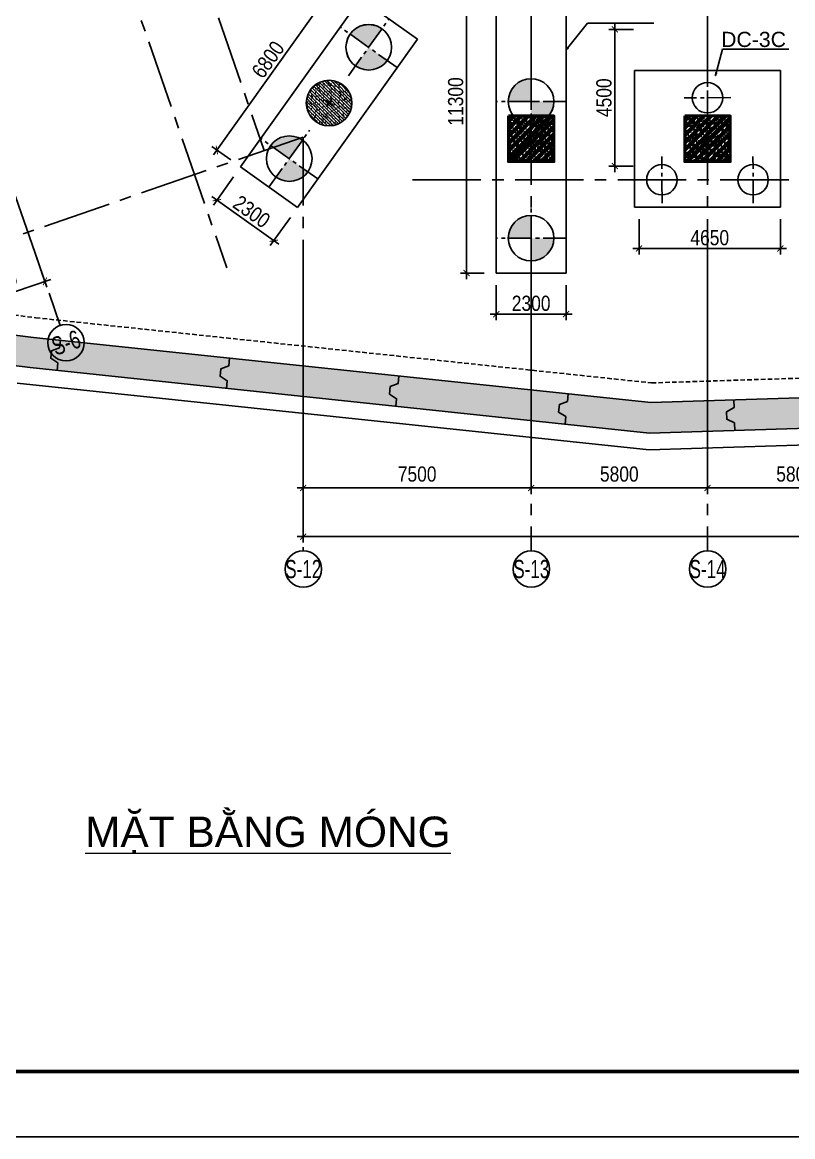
# Model space of a CAD drawing. Header units: millimetres. Extents: x -1534340 to 1713810, y -1348191 to 1114081.
# Drawn here: x 717442 to 742785, y -366824 to -330143 of the extents above; entities that cross this region are included whole.
import ezdxf
from ezdxf.enums import TextEntityAlignment as Align
from ezdxf.xclip import XClip

# ---------------------------------------------------------------- set-up
doc = ezdxf.new("R2010")
doc.units = ezdxf.units.MM
doc.header["$LTSCALE"] = 100
doc.header["$XCLIPFRAME"] = 0
doc.header["$PDMODE"] = 32
doc.header["$PDSIZE"] = 2.5
for name, pattern in [('CENTER2', [1.125, 0.75, -0.125, 0.125, -0.125]), ('DASHED', [4.5, 3, -1.5]), ('HIDDEN', [0.375, 0.25, -0.125]), ('Xref_ST_MBDV Cot vach 30.7.2022$0$DASHDOT', [1, 0.5, -0.25, 0, -0.25])]:
    doc.linetypes.add(name, pattern=pattern)
for name, color, linetype in [('ccu11-Dim', 8, 'Continuous'), ('ccu11-Khuat', 9, 'DASHED'), ('ccu11-Manh', 8, 'Continuous'), ('ccu12-Hatch', 250, 'Continuous'), ('ccu12-Pile', 4, 'Continuous'), ('ccu12-Truc', 13, 'CENTER2'), ('KC-Betong', 6, 'Continuous'), ('KC2-CONCRETE', 7, 'Continuous'), ('KC2-DIM', 251, 'Continuous'), ('KCS_BORDER', 255, 'Continuous'), ('KCS_CENTER_POINT', 7, 'Continuous'), ('KCS_PILE', 8, 'HIDDEN'), ('KT-Dim', 8, 'Continuous'), ('Xref_ST_MBDV Cot vach 30.7.2022$0$Xref_ST_MBDV Cot vach 30.7.2022|Xref_ST_MBDV Cot vach 30.7.2022|Xref_ST_MBDV Cot vach 30.7.2022|Xref_ST_MBDV Cot vach 30.7.2022|A-CORE-OTLN', 2, 'Continuous'), ('Xref_ST_MBDV Cot vach 30.7.2022$0$Xref_ST_MBDV Cot vach 30.7.2022|Xref_ST_MBDV Cot vach 30.7.2022|Xref_ST_MBDV Cot vach 30.7.2022|Xref_ST_MBDV Cot vach 30.7.2022|A-WALL-PATT', 251, 'Continuous'), ('Xref_ST_MBDV Cot vach 30.7.2022$0$Xref_ST_MBDV Cot vach 30.7.2022|Xref_ST_MBDV Cot vach 30.7.2022|Xref_ST_MBDV Cot vach 30.7.2022|Xref_ST_MBDV Cot vach 30.7.2022|ccu12-Thay', 7, 'Continuous'), ('Xref_ST_MBDV Cot vach 30.7.2022$0$Xref_ST_MBDV Cot vach 30.7.2022|Xref_ST_MBDV Cot vach 30.7.2022|Xref_ST_MBDV Cot vach 30.7.2022|Xref_ST_MBDV Cot vach 30.7.2022|Site_plot line', 1, 'Xref_ST_MBDV Cot vach 30.7.2022$0$DASHDOT'), ('Xref_ST_MBDV Cot vach 30.7.2022|Xref_ST_MBDV Cot vach 30.7.2022|Xref_ST_MBDV Cot vach 30.7.2022|Xref_ST_MBDV Cot vach 30.7.2022|A-GRID-SYM', 50, 'Continuous')]:
    doc.layers.add(name, color=color, linetype=linetype)
for name, color, linetype, lineweight in [('ccu12-Tencaukien', 9, 'Continuous', 15), ('KT-Net cot vach', 6, 'Continuous', 50), ('KT-Net thay', 7, 'Continuous', 15), ('Xref_ST_MBDV Cot vach 30.7.2022|Xref_ST_MBDV Cot vach 30.7.2022|Xref_ST_MBDV Cot vach 30.7.2022|Xref_ST_MBDV Cot vach 30.7.2022|ccu12-Tencaukien', 9, 'Continuous', 15)]:
    doc.layers.add(name, color=color, linetype=linetype, lineweight=lineweight)
doc.styles.add('Arial', font='arial.ttf', dxfattribs={"width": 0.7})
doc.styles.add('Arial Narrow', font='ARIALN.TTF')
doc.styles.add('HBA-Text', font='GOTHIC.TTF')
doc.dimstyles.new('ccu11-100x2', dxfattribs={"dimscale": 100, "dimtxt": 2.5, "dimasz": 1, "dimexe": 1, "dimexo": 2, "dimgap": 1, "dimtad": 1, "dimdec": 0, "dimlfac": 0.5, "dimrnd": 5, "dimdsep": 46, "dimtxsty": 'Arial', "dimblk": 'ARCHTICK', "dimcen": -1, "dimdle": 1, "dimclrd": 256, "dimclre": 256, "dimclrt": 31, "dimadec": 0, "dimazin": 2, "dimtfac": 0.1, "dimtdec": 0, "dimtmove": 0, "dimatfit": 1, "dimldrblk": 'ARCHTICK', "dimfxl": 1, "dimtvp": 0.833333, "dimtolj": 1, "dimtzin": 12, "dimarcsym": 0})
doc.dimstyles.new('ccu12-200', dxfattribs={"dimscale": 200, "dimtxt": 2.5, "dimasz": 1, "dimexe": 1, "dimexo": 2, "dimgap": 1, "dimtad": 1, "dimdec": 0, "dimrnd": 5, "dimdsep": 46, "dimtxsty": 'Arial Narrow', "dimblk": 'ARCHTICK', "dimcen": -1, "dimdle": 1, "dimclrd": 256, "dimclre": 256, "dimclrt": 3, "dimadec": 0, "dimazin": 2, "dimtfac": 0.1, "dimtdec": 0, "dimtmove": 0, "dimatfit": 1, "dimldrblk": 'ARCHTICK', "dimfxl": 1, "dimtvp": 0.833333, "dimtolj": 1, "dimtzin": 12, "dimarcsym": 0})
doc.dimstyles.new('CCU_1-300', dxfattribs={"dimscale": 200, "dimtxt": 2.5, "dimasz": 1, "dimexe": 1, "dimexo": 2, "dimgap": 0.5, "dimtad": 1, "dimdec": 0, "dimrnd": 5, "dimdsep": 46, "dimtxsty": 'Arial Narrow', "dimblk": 'ARCHTICK', "dimcen": -1, "dimdle": 1, "dimclrd": 256, "dimclre": 256, "dimclrt": 3, "dimadec": 0, "dimazin": 2, "dimtfac": 0.1, "dimtdec": 0, "dimtix": 1, "dimtmove": 2, "dimatfit": 1, "dimfxl": 1, "dimtvp": 0.833333, "dimtolj": 1, "dimtzin": 12, "dimarcsym": 0})

# ---------------------------------------------------------------- blocks, each defined once
blk = doc.blocks.new('Khung ten_A1', base_point=(-3406704, 253379))
at = {"layer": 'Defpoints', "color": 1}
blk.add_lwpolyline([(84100, 0), (84100, 59471), (0, 59471), (0, 0)], close=True, dxfattribs=at)
at = {"layer": 'KT-Net thay', "const_width": 60}
blk.add_lwpolyline([(2700, 1071), (83100, 1071), (83100, 58471), (2700, 58471)], close=True, dxfattribs=at)
blk = doc.blocks.new('Xref_ST_MBDV Cot vach 30.7.2022$0$Tuong Vay01-flat-1')
at = {"layer": 'Xref_ST_MBDV Cot vach 30.7.2022$0$Xref_ST_MBDV Cot vach 30.7.2022|Xref_ST_MBDV Cot vach 30.7.2022|Xref_ST_MBDV Cot vach 30.7.2022|Xref_ST_MBDV Cot vach 30.7.2022|A-WALL-PATT'}
h = blk.add_hatch(dxfattribs=at)
h.set_pattern_fill('ACET-2D-VATLIEU04', color=256, scale=50, pattern_type=2)
h.set_pattern_definition([(50, (-11139561.84, -1407213.45), (-225.902474, 189.5546825), [37.5, -412.5]), (355, (-11139561.84, -1407213.45), (32.127212, 367.215716), [30, -330]), (100.4514, (-11139531.95, -1407216.06), (-341.231527, -62.944187), [31.870095, -350.571056]), (46.1842, (-11139561.84, -1407113.45), (-319.180497, 306.252097), [56.25, -618.75]), (96.6356, (-11139517.37, -1407120.34), (-516.995922, -60.144022), [47.805144, -525.8565]), (351.1842, (-11139561.84, -1407113.45), (84.740774, 546.39543), [45, -495]), (21, (-11139511.84, -1407138.45), (-105.680822, 275.3079534), [37.5, -412.5]), (326, (-11139511.84, -1407138.45), (206.128805, 305.59852), [30, -330]), (71.4514, (-11139486.97, -1407155.22), (-328.963765, 110.380101), [31.870095, -350.571056]), (37.5, (-11139561.84, -1407213.45), (-78.1345294, 101.8269012), [0, -326, 0, -335, 0, -331.25]), (7.5, (-11139561.84, -1407213.45), (-23.2793464, 176.824191), [0, -191, 0, -318.5, 0, -126.25]), (327.5, (-11139673.34, -1407213.45), (71.9444175, 112.9301145), [0, -125, 0, -390, 0, -517.5000003]), (317.5, (-11139723.34, -1407213.45), (158.0205496, 172.449169), [0, -162.5, 0, -259, 0, -367.5]), (45, (-11139561.84, -1407213.45), (-150.260191, 150.260191), []), (45, (-11139561.84, -1407152.2), (-150.260191, 150.260191), [])])
h.paths.add_polyline_path([(-82665, -118500), (-81837, -121132), (-80903, -123728), (-79863, -126284), (-78720, -128795), (-77475, -131258), (-76131, -133667), (-74689, -136020), (-73153, -138312), (-71525, -140539), (-69807, -142699), (-68002, -144786), (-66114, -146798), (-64145, -148731), (-62100, -150582), (-59980, -152349), (-57790, -154027), (-55533, -155614), (-53213, -157109), (-50835, -158507), (-48401, -159807), (-45916, -161007), (-43385, -162104), (-40811, -163097), (-38198, -163985), (-35551, -164765), (-32875, -165436), (-30174, -165998), (-27451, -166448), (-24702, -166789), (-4397, -168938), (36420, -167648), (41836, -160719), (12445, -24368), (8473, -9249), (-4719, -5521), (-10557, -9947), (-34021, -27848), (-39777, -32009), (-41249, -35294), (-45787, -38574), (-49368, -38942), (-57644, -44924), (-59845, -46601), (-61969, -48362), (-64020, -50208), (-65993, -52137), (-67887, -54144), (-69696, -56226), (-71420, -58381), (-73054, -60604), (-74596, -62892), (-76043, -65242), (-77394, -67648), (-78645, -70107), (-79794, -72615), (-80841, -75168), (-81782, -77762), (-82617, -80392), (-83343, -83054), (-83961, -85743), (-84468, -88455), (-84865, -91186), (-85149, -93930), (-85321, -96684), (-85381, -99530), (-85329, -102201), (-85163, -104955), (-84886, -107701), (-84496, -110432), (-83996, -113146), (-83385, -115836)], flags=16)
h.paths.add_polyline_path([(-83625, -118781), (-82785, -121452), (-81837, -124086), (-80781, -126680), (-79621, -129228), (-78358, -131727), (-76994, -134172), (-75531, -136560), (-73973, -138886), (-72320, -141146), (-70577, -143337), (-68746, -145455), (-66829, -147497), (-64832, -149459), (-62755, -151337), (-60604, -153130), (-58382, -154833), (-56092, -156444), (-53738, -157960), (-51324, -159379), (-48854, -160699), (-46333, -161916), (-43764, -163030), (-41151, -164038), (-38500, -164938), (-35814, -165730), (-33098, -166411), (-30357, -166981), (-27595, -167438), (-24816, -167783), (-4434, -169940), (36920, -168633), (42913, -160966), (13418, -24135), (9295, -8442), (-4926, -4424), (-11163, -9151), (-34617, -27045), (-40580, -31355), (-42052, -34640), (-46156, -37607), (-49737, -37975), (-58240, -44121), (-60467, -45819), (-62623, -47605), (-64704, -49479), (-66707, -51435), (-68628, -53472), (-70465, -55586), (-72214, -57772), (-73872, -60029), (-75437, -62350), (-76905, -64734), (-78276, -67176), (-79545, -69672), (-80712, -72217), (-81774, -74808), (-82729, -77440), (-83576, -80109), (-84314, -82810), (-84940, -85539), (-85455, -88291), (-85857, -91062), (-86146, -93847), (-86321, -96642), (-86382, -99529), (-86328, -102241), (-86160, -105036), (-85879, -107821), (-85484, -110593), (-84976, -113347), (-84356, -116078)])
at = {"layer": 'Xref_ST_MBDV Cot vach 30.7.2022$0$Xref_ST_MBDV Cot vach 30.7.2022|Xref_ST_MBDV Cot vach 30.7.2022|Xref_ST_MBDV Cot vach 30.7.2022|Xref_ST_MBDV Cot vach 30.7.2022|A-CORE-OTLN', "color": 6}
for points in [[(-27595, -167438), (-24816, -167783), (-4434, -169940), (36920, -168633), (42913, -160966), (13418, -24135)], [(-27451, -166448), (-24702, -166789), (-4397, -168938), (36420, -167648), (41836, -160719), (12445, -24368)]]:
    blk.add_lwpolyline(points, dxfattribs=at)
at = {"layer": 'Xref_ST_MBDV Cot vach 30.7.2022$0$Xref_ST_MBDV Cot vach 30.7.2022|Xref_ST_MBDV Cot vach 30.7.2022|Xref_ST_MBDV Cot vach 30.7.2022|Xref_ST_MBDV Cot vach 30.7.2022|ccu12-Thay', "ltscale": 10}
for points in [[(-23925, -167877), (-23899, -167629), (-24134, -167478), (-24108, -167229), (-23846, -167131), (-23820, -166883)], [(-18356, -168467), (-18330, -168218), (-18565, -168067), (-18539, -167819), (-18277, -167721), (-18251, -167472)], [(-12787, -169056), (-12761, -168807), (-12996, -168657), (-12970, -168408), (-12708, -168310), (-12682, -168061)], [(-7218, -169645), (-7192, -169397), (-7428, -169246), (-7401, -168997), (-7139, -168899), (-7113, -168651)], [(-1635, -169851), (-1643, -169602), (-1897, -169485), (-1905, -169235), (-1659, -169102), (-1667, -168852)]]:
    blk.add_lwpolyline(points, dxfattribs=at)
at = {"layer": 'Xref_ST_MBDV Cot vach 30.7.2022$0$Xref_ST_MBDV Cot vach 30.7.2022|Xref_ST_MBDV Cot vach 30.7.2022|Xref_ST_MBDV Cot vach 30.7.2022|Xref_ST_MBDV Cot vach 30.7.2022|Site_plot line', "ltscale": 5000}
for p, q in [((-25243, -168291), (-4454, -170491)), ((-4454, -170491), (37194, -169175))]:
    blk.add_line(p, q, dxfattribs=at)
blk = doc.blocks.new('GRID-SYM-flat-73')
at = {"layer": 'Xref_ST_MBDV Cot vach 30.7.2022|Xref_ST_MBDV Cot vach 30.7.2022|Xref_ST_MBDV Cot vach 30.7.2022|Xref_ST_MBDV Cot vach 30.7.2022|A-GRID-SYM'}
blk.add_circle((0, 0, 0), 900, dxfattribs=at)
at = {"layer": 'Xref_ST_MBDV Cot vach 30.7.2022|Xref_ST_MBDV Cot vach 30.7.2022|Xref_ST_MBDV Cot vach 30.7.2022|Xref_ST_MBDV Cot vach 30.7.2022|A-GRID-SYM', "style": 'HBA-Text'}
blk.add_attdef('GRID', text='', height=900, rotation=359.6303, dxfattribs=at).set_placement((0, 0, 0), align=Align.MIDDLE_CENTER)
blk = doc.blocks.new('_ARCHTICK')
at = {"color": 0, "linetype": 'ByBlock', "const_width": 0.15}
blk.add_lwpolyline([(-0.5, -0.5), (0.5, 0.5)], dxfattribs=at)
blk = doc.blocks.new('*D1144')
at = {"layer": 'Defpoints', "color": 0, "transparency": 16777216}
for p in [(362499, -94047), (369999, -94047, 0), (369999, -102341)]:
    blk.add_point(p, dxfattribs=at)
at = {"layer": 'KT-Dim', "lineweight": -2, "transparency": 16777216}
for p, q in [((362499, -94447), (362499, -102541)), ((369999, -94447), (369999, -102541)), ((362299, -102341), (370199, -102341))]:
    blk.add_line(p, q, dxfattribs=at)
at = {"layer": 'KT-Dim', "lineweight": -2, "transparency": 16777216, "xscale": 200, "yscale": 200, "zscale": 200, "rotation": 180}
blk.add_blockref('_ARCHTICK', (362499, -102341), dxfattribs=at)
at = {"layer": 'KT-Dim', "lineweight": -2, "transparency": 16777216, "xscale": 200, "yscale": 200, "zscale": 200}
blk.add_blockref('_ARCHTICK', (369999, -102341), dxfattribs=at)
at = {"layer": 'KT-Dim', "color": 3, "transparency": 16777216, "insert": (366249, -101885), "char_height": 500, "attachment_point": 5, "style": 'Arial Narrow'}
blk.add_mtext('\\A1;7500', dxfattribs=at)
blk = doc.blocks.new('*D1147')
at = {"layer": 'Defpoints', "color": 0, "transparency": 16777216}
for p in [(362499, -94047), (409199, -94047), (409199, -103941)]:
    blk.add_point(p, dxfattribs=at)
at = {"layer": 'KT-Dim', "lineweight": -2, "transparency": 16777216}
for p, q in [((362499, -94447), (362499, -104141)), ((409199, -94447), (409199, -104141)), ((362299, -103941), (409399, -103941))]:
    blk.add_line(p, q, dxfattribs=at)
at = {"layer": 'KT-Dim', "lineweight": -2, "transparency": 16777216, "xscale": 200, "yscale": 200, "zscale": 200, "rotation": 180}
blk.add_blockref('_ARCHTICK', (362499, -103941), dxfattribs=at)
at = {"layer": 'KT-Dim', "lineweight": -2, "transparency": 16777216, "xscale": 200, "yscale": 200, "zscale": 200}
blk.add_blockref('_ARCHTICK', (409199, -103941), dxfattribs=at)
at = {"layer": 'KT-Dim', "color": 3, "transparency": 16777216, "insert": (385849, -103485), "char_height": 500, "attachment_point": 5, "style": 'Arial Narrow'}
blk.add_mtext('\\A1;46700', dxfattribs=at)
blk = doc.blocks.new('*D1131')
at = {"layer": 'Defpoints', "color": 0, "transparency": 16777216}
for p in [(369999, -94047, 0), (375799, -94047), (375799, -102341)]:
    blk.add_point(p, dxfattribs=at)
at = {"layer": 'KT-Dim', "lineweight": -2, "transparency": 16777216}
for p, q in [((369999, -94447), (369999, -102541)), ((375799, -94447), (375799, -102541)), ((369799, -102341), (375999, -102341))]:
    blk.add_line(p, q, dxfattribs=at)
at = {"layer": 'KT-Dim', "lineweight": -2, "transparency": 16777216, "xscale": 200, "yscale": 200, "zscale": 200, "rotation": 180}
blk.add_blockref('_ARCHTICK', (369999, -102341), dxfattribs=at)
at = {"layer": 'KT-Dim', "lineweight": -2, "transparency": 16777216, "xscale": 200, "yscale": 200, "zscale": 200}
blk.add_blockref('_ARCHTICK', (375799, -102341), dxfattribs=at)
at = {"layer": 'KT-Dim', "color": 3, "transparency": 16777216, "insert": (372899, -101885), "char_height": 500, "attachment_point": 5, "style": 'Arial Narrow'}
blk.add_mtext('\\A1;5800', dxfattribs=at)
blk = doc.blocks.new('*D1132')
at = {"layer": 'Defpoints', "color": 0, "transparency": 16777216}
for p in [(375799, -94047), (381599, -94047), (381599, -102341)]:
    blk.add_point(p, dxfattribs=at)
at = {"layer": 'KT-Dim', "lineweight": -2, "transparency": 16777216}
for p, q in [((375799, -94447), (375799, -102541)), ((381599, -94447), (381599, -102541)), ((375599, -102341), (381799, -102341))]:
    blk.add_line(p, q, dxfattribs=at)
at = {"layer": 'KT-Dim', "lineweight": -2, "transparency": 16777216, "xscale": 200, "yscale": 200, "zscale": 200, "rotation": 180}
blk.add_blockref('_ARCHTICK', (375799, -102341), dxfattribs=at)
at = {"layer": 'KT-Dim', "lineweight": -2, "transparency": 16777216, "xscale": 200, "yscale": 200, "zscale": 200}
blk.add_blockref('_ARCHTICK', (381599, -102341), dxfattribs=at)
at = {"layer": 'KT-Dim', "color": 3, "transparency": 16777216, "insert": (378699, -101885), "char_height": 500, "attachment_point": 5, "style": 'Arial Narrow'}
blk.add_mtext('\\A1;5800', dxfattribs=at)
blk = doc.blocks.new('GRID-SYM-flat-103')
at = {"layer": 'Xref_ST_MBDV Cot vach 30.7.2022|Xref_ST_MBDV Cot vach 30.7.2022|Xref_ST_MBDV Cot vach 30.7.2022|Xref_ST_MBDV Cot vach 30.7.2022|A-GRID-SYM'}
blk.add_circle((0, 0, 0), 900, dxfattribs=at)
at = {"layer": 'Xref_ST_MBDV Cot vach 30.7.2022|Xref_ST_MBDV Cot vach 30.7.2022|Xref_ST_MBDV Cot vach 30.7.2022|Xref_ST_MBDV Cot vach 30.7.2022|A-GRID-SYM', "style": 'HBA-Text'}
blk.add_attdef('GRID', text='', height=900, rotation=19.0471, dxfattribs=at).set_placement((0, 0, 0), align=Align.MIDDLE_CENTER)
blk = doc.blocks.new('*D1152')
at = {"layer": 'Defpoints', "color": 0, "transparency": 16777216}
for p in [(353445, -93921), (350656, -94883), (354004, -95539)]:
    blk.add_point(p, dxfattribs=at)
at = {"layer": 'KT-Dim', "lineweight": -2, "transparency": 16777216}
for p, q in [((353575, -94299), (354069, -95729)), ((350787, -95261), (351280, -96691)), ((351026, -96567), (354193, -95474))]:
    blk.add_line(p, q, dxfattribs=at)
at = {"layer": 'KT-Dim', "lineweight": -2, "transparency": 16777216, "xscale": 200, "yscale": 200, "zscale": 200}
for p, rotation in [((354004, -95539), 19.04713796363416), ((351215, -96502), 199.0471379636342)]:
    blk.add_blockref('_ARCHTICK', p, dxfattribs=dict(at, rotation=rotation))
at = {"layer": 'KT-Dim', "color": 3, "transparency": 16777216, "insert": (352461, -95590), "char_height": 500, "attachment_point": 5, "rotation": 19.0471, "style": 'Arial Narrow'}
blk.add_mtext('\\A1;2950', dxfattribs=at)
blk = doc.blocks.new('D1500.')
at = {"layer": 'ccu12-Hatch', "ltscale": 0.5}
h = blk.add_hatch(color=256, dxfattribs=at)
h.dxf.hatch_style = 1
h.paths.add_polyline_path([(750, 0, 0.414214), (0, 750), (0, 0)])
h.paths.add_polyline_path([(0, 0), (-750, 0, 0.414214), (0, -750)])
at = {"layer": 'ccu12-Pile', "color": 13, "linetype": 'CENTER2', "ltscale": 10}
for p, q in [((0, 1150), (0, -1150)), ((1150, 0), (-1150, 0))]:
    blk.add_line(p, q, dxfattribs=at)
at = {"layer": 'ccu12-Pile', "ltscale": 0.5}
blk.add_circle((0, 0), 750, dxfattribs=at)
blk = doc.blocks.new('D1500')
at = {"layer": 'ccu12-Pile', "rotation": 270}
blk.add_blockref('D1500.', (-4, 0), dxfattribs=at)
blk = doc.blocks.new('DC-3-2-1500')
at = {"elevation": 0}
blk.add_lwpolyline([(-1150, 5650), (1150, 5650), (1150, -5650), (-1150, -5650)], close=True, dxfattribs=at)
at = {"layer": 'KCS_CENTER_POINT'}
for p, q in [((0, -150, 0), (0, 150, 0)), ((-150, 0, 0), (150, 0, 0))]:
    blk.add_line(p, q, dxfattribs=at)
at = {"layer": 'KCS_PILE'}
for p in [(0, 4500, 0), (0, 0, 0), (0, -4500, 0)]:
    blk.add_blockref('D1500', p, dxfattribs=at)
blk = doc.blocks.new('DC-2-1500')
at = {"layer": 'KC2-CONCRETE'}
for p, q in [((-1150, 3400), (1150, 3400)), ((-1150, -3400), (-1150, 3400)), ((1150, 3400), (1150, -3400)), ((1150, -3400), (-1150, -3400))]:
    blk.add_line(p, q, dxfattribs=at)
at = {"layer": 'KCS_CENTER_POINT'}
for p, q in [((-150, 0), (150, 0)), ((0, 150), (0, -150))]:
    blk.add_line(p, q, dxfattribs=at)
at = {"layer": 'KCS_PILE'}
for p in [(0, 2250), (0, -2250)]:
    blk.add_blockref('D1500', p, dxfattribs=at)
blk = doc.blocks.new('*U151')
h = blk.add_hatch()
h.set_pattern_fill('VATLIEU04', color=250, scale=40, style=0, pattern_type=2)
h.set_pattern_definition([(50, (550, -550), (286.904, -25.1), [30, -330]), (355, (550, -550), (-55.5, 300.877), [24, -264]), (100.451, (573.9, -552.1), (231.404, 275.776), [25.496, -280.457]), (46.184, (550, -470), (426.9, -66.21), [45, -495]), (96.636, (585.57, -475.5), (373.87, 389.65), [38.24, -420.69]), (351.184, (550, -470), (373.86, 389.65), [36, -396]), (21, (590, -490), (238.763, -161.048), [30, -330]), (326, (590, -490), (97.326, 290.06), [24, -264]), (71.451, (609.9, -503.42), (336.09, 129.01), [25.496, -280.457]), (37.5, (550, -550), (4.864, 133.1575), [0, -260.8, 0, -268, 0, -265]), (7.5, (550, -550), (105.228, 157.765), [0, -152.8, 0, -254.8, 0, -101]), (327.5, (460.8, -550), (213.529, -9.022), [0, -100, 0, -312, 0, -414]), (317.5, (420.8, -550), (233.274, 40.042), [0, -130, 0, -207.2, 0, -294]), (45, (550, -550), (-120.208, 120.208), []), (45, (550, -501), (-120.208, 120.208), [])])
h.paths.add_polyline_path([(-475, 475), (1025, 475), (1025, -1025), (-475, -1025)])
at = {"color": 6, "ltscale": 0.25}
blk.add_lwpolyline([(-475, 475), (1025, 475), (1025, -1025), (-475, -1025)], close=True, dxfattribs=at)
at = {"layer": 'Defpoints', "linetype": 'ByBlock', "ltscale": 30}
for p, q in [((1025, 475), (-475, -1025)), ((-475, 475), (1025, -1025))]:
    blk.add_line(p, q, dxfattribs=at)
blk = doc.blocks.new('MBDV-B1-T1-PN')
at = {"layer": 'ccu12-Hatch', "ltscale": 0.5}
h = blk.add_hatch(dxfattribs=at)
h.set_pattern_fill('BETONG', color=256, scale=50, angle=90, pattern_type=2)
h.set_pattern_definition([(90, (-673144.6, 300749.45), (-259.80762, 2e-14), [6.25, -143.75]), (90, (-673155.43, 300749.45), (-259.80762, 2e-14), [6.25, -143.75]), (210, (-673144.6, 300749.45), (129.90381, -225), [6.25, -143.75]), (210, (-673150.02, 300758.83), (129.90381, -225), [6.25, -143.75]), (90, (-673274.5, 300824.45), (-259.80762, 2e-14), [6.25, -143.75]), (90, (-673285.34, 300824.45), (-259.80762, 2e-14), [6.25, -143.75]), (210, (-673274.5, 300824.45), (129.90381, -225), [6.25, -143.75]), (210, (-673279.92, 300833.83), (129.90381, -225), [6.25, -143.75]), (150, (-673144.6, 300755.7), (-129.90381, -225), [6.25, -143.75]), (150, (-673150.02, 300746.33), (-129.90381, -225), [6.25, -143.75]), (150, (-673014.7, 300830.7), (-129.90381, -225), [6.25, -143.75]), (150, (-673020.11, 300821.33), (-129.90381, -225), [6.25, -143.75]), (135, (-673144.606, 300749.454), (-53.0330086, -53.0330086), []), (140, (-673144.6, 300749.45), (31.37607, 358.63009), [37.5, -412.5]), (85, (-673144.6, 300749.45), (-376.09607, -69.37567), [30, -330]), (190.4514, (-673142, 300779.34), (-344.71977, 289.25469), [31.8701, -350.57106]), (136.1842, (-673244.6, 300749.45), (82.7595, 533.62052), [56.25, -618.75]), (186.6356, (-673237.7, 300793.9), (-487.05894, 467.33135), [47.80514, -525.8565]), (81.1842, (-673244.6, 300749.45), (-487.0593, 467.33097), [45, -495]), (111, (-673219.6, 300799.45), (201.30945, 298.45353), [37.5, -412.5]), (56, (-673219.6, 300799.45), (-362.57502, 121.65767), [30, -330]), (161.4514, (-673202.83, 300824.32), (-161.26525, 420.11131), [31.8701, -350.57106]), (127.5, (-673144.6, 300749.45), (-166.446927, 6.079928), [0, -326, 0, -335, 0, -331.25]), (97.5, (-673144.6, 300749.45), (-197.205856, 131.53477), [0, -191, 0, -318.5, 0, -126.25]), (57.5, (-673144.6, 300637.95), (11.277436, 266.911218), [0, -125, 0, -390, 0, -517.5]), (47.5, (-673144.6, 300587.95), (-50.05249, 291.593085), [0, -162.5, 0, -259, 0, -367.5])])
edge = h.paths.add_edge_path()
edge.add_arc((54389, -32052), 750, 0, 360)
at = {"layer": 'KC-Betong', "ltscale": 0.5}
blk.add_circle((54389, -32052, 0), 750, dxfattribs=at)
at = {"layer": 'KT-Net cot vach'}
for p in [(60762, -32952, 0), (66562, -32952, 0)]:
    blk.add_blockref('*U151', p, dxfattribs=at)
blk = doc.blocks.new('*D750')
at = {"layer": 'Defpoints', "color": 0, "transparency": 16777216}
for p in [(737731, -336226), (742381, -336226), (742381, -337590)]:
    blk.add_point(p, dxfattribs=at)
at = {"layer": 'KC2-DIM', "lineweight": -2, "transparency": 16777216}
for p, q in [((737731, -336626), (737731, -337790)), ((742381, -336626), (742381, -337790)), ((737531, -337590), (742581, -337590))]:
    blk.add_line(p, q, dxfattribs=at)
at = {"layer": 'KC2-DIM', "lineweight": -2, "transparency": 16777216, "xscale": 200, "yscale": 200, "zscale": 200, "rotation": 180}
blk.add_blockref('_ARCHTICK', (737731, -337590), dxfattribs=at)
at = {"layer": 'KC2-DIM', "lineweight": -2, "transparency": 16777216, "xscale": 200, "yscale": 200, "zscale": 200}
blk.add_blockref('_ARCHTICK', (742381, -337590), dxfattribs=at)
at = {"layer": 'KC2-DIM', "color": 3, "transparency": 16777216, "insert": (740056, -337235), "char_height": 500, "attachment_point": 5, "style": 'Arial Narrow'}
blk.add_mtext('\\A1;4650', dxfattribs=at)
blk = doc.blocks.new('*D751')
at = {"layer": 'Defpoints', "color": 0, "transparency": 16777216}
for p in [(736933, -330376), (737950, -330376), (737933, -334876)]:
    blk.add_point(p, dxfattribs=at)
at = {"layer": 'KC2-DIM', "lineweight": -2, "transparency": 16777216}
for p, q in [((737550, -330376), (736733, -330376)), ((736933, -335076), (736933, -330176)), ((737533, -334876), (736733, -334876))]:
    blk.add_line(p, q, dxfattribs=at)
at = {"layer": 'KC2-DIM', "lineweight": -2, "transparency": 16777216, "xscale": 200, "yscale": 200, "zscale": 200}
for p, rotation in [((736933, -330376), 90), ((736933, -334876), 270)]:
    blk.add_blockref('_ARCHTICK', p, dxfattribs=dict(at, rotation=rotation))
at = {"layer": 'KC2-DIM', "color": 3, "transparency": 16777216, "insert": (736578, -332626), "char_height": 500, "attachment_point": 5, "rotation": 90, "style": 'Arial Narrow'}
blk.add_mtext('\\A1;4500', dxfattribs=at)
blk = doc.blocks.new('*D795')
at = {"layer": 'Defpoints', "color": 0, "transparency": 16777216}
for p in [(733031, -338399), (735331, -338399), (735331, -339750)]:
    blk.add_point(p, dxfattribs=at)
at = {"layer": 'KC2-DIM', "lineweight": -2, "transparency": 16777216}
for p, q in [((733031, -338799), (733031, -339950)), ((735331, -338799), (735331, -339950)), ((732831, -339750), (735531, -339750))]:
    blk.add_line(p, q, dxfattribs=at)
at = {"layer": 'KC2-DIM', "lineweight": -2, "transparency": 16777216, "xscale": 200, "yscale": 200, "zscale": 200, "rotation": 180}
blk.add_blockref('_ARCHTICK', (733031, -339750), dxfattribs=at)
at = {"layer": 'KC2-DIM', "lineweight": -2, "transparency": 16777216, "xscale": 200, "yscale": 200, "zscale": 200}
blk.add_blockref('_ARCHTICK', (735331, -339750), dxfattribs=at)
at = {"layer": 'KC2-DIM', "color": 3, "transparency": 16777216, "insert": (734181, -339395), "char_height": 500, "attachment_point": 5, "style": 'Arial Narrow'}
blk.add_mtext('\\A1;2300', dxfattribs=at)
blk = doc.blocks.new('*D796')
at = {"layer": 'Defpoints', "color": 0, "transparency": 16777216}
for p in [(732055, -327099), (733031, -327099), (733031, -338399)]:
    blk.add_point(p, dxfattribs=at)
at = {"layer": 'KC2-DIM', "lineweight": -2, "transparency": 16777216}
for p, q in [((732631, -327099), (731855, -327099)), ((732055, -338599), (732055, -326899)), ((732631, -338399), (731855, -338399))]:
    blk.add_line(p, q, dxfattribs=at)
at = {"layer": 'KC2-DIM', "lineweight": -2, "transparency": 16777216, "xscale": 200, "yscale": 200, "zscale": 200}
for p, rotation in [((732055, -327099), 90), ((732055, -338399), 270)]:
    blk.add_blockref('_ARCHTICK', p, dxfattribs=dict(at, rotation=rotation))
at = {"layer": 'KC2-DIM', "color": 3, "transparency": 16777216, "insert": (731700, -332749), "char_height": 500, "attachment_point": 5, "rotation": 90, "style": 'Arial Narrow'}
blk.add_mtext('\\A1;11300', dxfattribs=at)
blk = doc.blocks.new('*D813')
at = {"layer": 'Defpoints', "color": 0, "transparency": 16777216}
for p in [(724624, -334903), (726497, -336237), (725717, -337332)]:
    blk.add_point(p, dxfattribs=at)
at = {"layer": 'KC2-DIM', "lineweight": -2, "transparency": 16777216}
for p, q in [((724392, -335228), (723727, -336160)), ((723681, -335881), (725879, -337448)), ((726265, -336563), (725600, -337495))]:
    blk.add_line(p, q, dxfattribs=at)
at = {"layer": 'KC2-DIM', "lineweight": -2, "transparency": 16777216, "xscale": 200, "yscale": 200, "zscale": 200}
for p, rotation in [((723844, -335998), 144.5235689784618), ((725717, -337332), 324.5235689784618)]:
    blk.add_blockref('_ARCHTICK', p, dxfattribs=dict(at, rotation=rotation))
at = {"layer": 'KC2-DIM', "color": 3, "transparency": 16777216, "insert": (724986, -336376), "char_height": 500, "attachment_point": 5, "rotation": 324.5236, "style": 'Arial Narrow'}
blk.add_mtext('\\A1;2300', dxfattribs=at)
blk = doc.blocks.new('*D814')
at = {"layer": 'Defpoints', "color": 0, "transparency": 16777216}
for p in [(727789, -328808), (728570, -329365), (724624, -334903)]:
    blk.add_point(p, dxfattribs=at)
at = {"layer": 'KC2-DIM', "lineweight": -2, "transparency": 16777216}
for p, q in [((723727, -334509), (727905, -328645)), ((728245, -329133), (727626, -328692)), ((724298, -334670), (723680, -334230))]:
    blk.add_line(p, q, dxfattribs=at)
at = {"layer": 'KC2-DIM', "lineweight": -2, "transparency": 16777216, "xscale": 200, "yscale": 200, "zscale": 200}
for p, rotation in [((727789, -328808), 54.5235689784611), ((723843, -334346), 234.5235689784611)]:
    blk.add_blockref('_ARCHTICK', p, dxfattribs=dict(at, rotation=rotation))
at = {"layer": 'KC2-DIM', "color": 3, "transparency": 16777216, "insert": (725527, -331371), "char_height": 500, "attachment_point": 5, "rotation": 54.5236, "style": 'Arial Narrow'}
blk.add_mtext('\\A1;6800', dxfattribs=at)
blk = doc.blocks.new('D1000.')
at = {"layer": 'ccu12-Pile', "color": 13, "linetype": 'CENTER2', "ltscale": 10}
for p, q in [((0, 767), (0, -767)), ((767, 0), (-767, 0))]:
    blk.add_line(p, q, dxfattribs=at)
at = {"layer": 'ccu12-Pile', "ltscale": 0.5}
blk.add_circle((0, 0), 500, dxfattribs=at)
blk = doc.blocks.new('D1000')
at = {"layer": 'ccu12-Pile', "extrusion": (1.6566e-08, 2.33795e-08, 1), "rotation": 270.3251979946007}
blk.add_blockref('D1000.', (0, 0), dxfattribs=at)
blk = doc.blocks.new('DC-3-D1000')
at = {"layer": 'KCS_BORDER'}
for p, q in [((-2400, -2250), (-2400, 2250)), ((-2400, 2250), (2400, 2250)), ((2400, 2250), (2400, -2250)), ((2400, -2250), (-2400, -2250))]:
    blk.add_line(p, q, dxfattribs=at)
at = {"layer": 'KCS_CENTER_POINT'}
for p, q in [((-150, 0), (150, 0)), ((0, -150), (0, 150))]:
    blk.add_line(p, q, dxfattribs=at)
at = {"layer": 'KCS_PILE'}
for p in [(0, 1350), (-1500, -1350), (1500, -1350)]:
    blk.add_blockref('D1000', p, dxfattribs=at)
blk = doc.blocks.new('MBDV-COC-PN')
at = {"layer": 'KCS_PILE', "rotation": 324.5235689784605}
for p in [(55695, -30219), (53083, -33884)]:
    blk.add_blockref('D1500', p, dxfattribs=at)
at = {"layer": 'KCS_PILE'}
for name, p in [('D1500', (61037, -31999, 0)), ('D1000', (66837, -31877, 0)), ('D1000', (65337, -34577, 0)), ('D1000', (68337, -34577, 0)), ('D1500', (61037, -36499, 0))]:
    blk.add_blockref(name, p, dxfattribs=at)
blk = doc.blocks.new('Grid-ST-flat-3')
at = {"layer": 'ccu12-Truc', "ltscale": 30}
for p, q in [((343189.8, -39014.7), (361219.3, -91236.4)), ((340897.6, -39806), (359986.9, -95097.6)), ((335415.2, -41698.9), (354504.5, -96990.4)), ((369999.4, -69862.9), (369999.4, -104409.6)), ((375799.4, -69862.9), (375799.4, -104409.6)), ((362499.4, -90794.4), (320490.9, -105297.8)), ((362499.4, -90794.4), (362499.4, -104409.6)), ((366096.2, -92196.3), (425824, -92196.3))]:
    blk.add_line(p, q, dxfattribs=at)
at = {"layer": 'KT-Dim'}
ref = blk.add_blockref('GRID-SYM-flat-103', (354700.3, -97557.5, 0), dxfattribs=dict(at, xscale=0.6666666666666666, yscale=0.6666666666666666, zscale=0.6666666666666666))
ref.add_attrib('GRID', 'S-6', dxfattribs={"layer": 'Xref_ST_MBDV Cot vach 30.7.2022|Xref_ST_MBDV Cot vach 30.7.2022|Xref_ST_MBDV Cot vach 30.7.2022|Xref_ST_MBDV Cot vach 30.7.2022|A-GRID-SYM', "height": 600, "rotation": 19, "style": 'HBA-Text', "width": 0.75}).set_placement((354700.3, -97557.5, 0), align=Align.MIDDLE_CENTER)
ref = blk.add_blockref('GRID-SYM-flat-73', (362502.8, -105009.6, 0), dxfattribs=dict(at, xscale=0.6666666666666665, yscale=0.6666666666666665, zscale=0.6666666666666665, rotation=0.325197994598278))
ref.add_attrib('GRID', 'S-12', dxfattribs={"layer": 'Xref_ST_MBDV Cot vach 30.7.2022|Xref_ST_MBDV Cot vach 30.7.2022|Xref_ST_MBDV Cot vach 30.7.2022|Xref_ST_MBDV Cot vach 30.7.2022|A-GRID-SYM', "height": 600, "style": 'HBA-Text', "width": 0.7}).set_placement((362502.8, -105009.6, 0), align=Align.MIDDLE_CENTER)
ref = blk.add_blockref('GRID-SYM-flat-73', (370004.2, -105009.6), dxfattribs=dict(at, xscale=0.6666666666666665, yscale=0.6666666666666665, zscale=0.6666666666666665, rotation=0.325197994598278))
ref.add_attrib('GRID', 'S-13', dxfattribs={"layer": 'Xref_ST_MBDV Cot vach 30.7.2022|Xref_ST_MBDV Cot vach 30.7.2022|Xref_ST_MBDV Cot vach 30.7.2022|Xref_ST_MBDV Cot vach 30.7.2022|A-GRID-SYM', "height": 600, "style": 'HBA-Text', "width": 0.7}).set_placement((370004.2, -105009.6, 0), align=Align.MIDDLE_CENTER)
ref = blk.add_blockref('GRID-SYM-flat-73', (375804.2, -105009.6), dxfattribs=dict(at, xscale=0.6666666666666665, yscale=0.6666666666666665, zscale=0.6666666666666665, rotation=0.325197994598278))
ref.add_attrib('GRID', 'S-14', dxfattribs={"layer": 'Xref_ST_MBDV Cot vach 30.7.2022|Xref_ST_MBDV Cot vach 30.7.2022|Xref_ST_MBDV Cot vach 30.7.2022|Xref_ST_MBDV Cot vach 30.7.2022|A-GRID-SYM', "height": 600, "style": 'HBA-Text', "width": 0.7}).set_placement((375804.2, -105009.6, 0), align=Align.MIDDLE_CENTER)
dim = blk.add_linear_dim(base=(354003.5, -95539.5), p1=(350656.1, -94883.3), p2=(353444.6, -93920.6), angle=19.04714, dimstyle='ccu12-200', dxfattribs=at)
dim.commit()
dim.dimension.update_dxf_attribs({"geometry": '*D1152', "text_midpoint": (352460.7, -95590.5)})
for base, p1, p2, picture, middle in [((369999.4, -102340.5), (362499.4, -94047.1), (369999.4, -94047.1, 0), '*D1144', (366249.4, -101885.2)), ((409199.4, -103940.5), (362499.4, -94047.1), (409199.4, -94047.1), '*D1147', (385849.4, -103485.2)), ((375799.4, -102340.5), (369999.4, -94047.1, 0), (375799.4, -94047.1), '*D1131', (372899.4, -101885.2)), ((381599.4, -102340.5), (375799.4, -94047.1), (381599.4, -94047.1), '*D1132', (378699.4, -101885.2))]:
    dim = blk.add_linear_dim(base=base, p1=p1, p2=p2, dimstyle='ccu12-200', dxfattribs=at)
    dim.commit()
    dim.dimension.update_dxf_attribs({"geometry": picture, "text_midpoint": middle})

msp = doc.modelspace()

# ---------------------------------------------------------------- linework, layer by layer
at = {"layer": 'ccu11-Khuat', "ltscale": 0.5}
msp.add_lwpolyline([(715155.3, -339529.9), (717885.9, -339868.4), (738140.9, -342012), (778608.9, -340733), (783650.6, -334282.9), (765458.3, -249885.7)], dxfattribs=at)

# ---------------------------------------------------------------- block references
ref = msp.add_blockref('Xref_ST_MBDV Cot vach 30.7.2022$0$Tuong Vay01-flat-1', (742513.6, -173724.8))
XClip(ref).set_block_clipping_path([(-91541.6736345236, -190955.6682973447), (52438.3255017358, -76158.0499385341)])
for name, p in [('Grid-ST-flat-3', (364182, -243129.8)), ('DC-3-2-1500', (734181.4, -332748.9))]:
    msp.add_blockref(name, p)
at = {"layer": 'ccu11-Dim', "xscale": 2.000000000621877, "yscale": 2.000000000621877, "zscale": 2.000000000621877}
msp.add_blockref('Khung ten_A1', (-6167836.4, 139934.6), dxfattribs=at)
at = {"layer": 'ccu11-Manh'}
msp.add_blockref('MBDV-B1-T1-PN', (673144.6, -300749.5), dxfattribs=at)
at = {"layer": 'KC2-DIM'}
for name, p in [('MBDV-COC-PN', (673144.6, -300749.5)), ('DC-3-D1000', (739981.4, -333976.1))]:
    msp.add_blockref(name, p, dxfattribs=at)
at = {"layer": 'KC2-DIM', "rotation": 324.5235689784605}
msp.add_blockref('DC-2-1500', (727533.6, -332801.2), dxfattribs=at)

# ---------------------------------------------------------------- texts
at = {"layer": 'ccu12-Tencaukien', "color": 31, "style": 'Arial'}
msp.add_text('DC-3C', height=500, dxfattribs=at).set_placement((740430.5, -330955.8))
at = {"layer": 'Xref_ST_MBDV Cot vach 30.7.2022|Xref_ST_MBDV Cot vach 30.7.2022|Xref_ST_MBDV Cot vach 30.7.2022|Xref_ST_MBDV Cot vach 30.7.2022|ccu12-Tencaukien', "color": 31, "style": 'Arial'}
msp.add_text('%%UMẶT BẰNG MÓNG', height=1000, dxfattribs=at).set_placement((725519.3, -357287.4), align=Align.CENTER)

# ---------------------------------------------------------------- dimensions: what is measured, and where the dimension line sits
at = {"layer": 'KC2-DIM'}
for base, p1, p2, picture, middle in [((732055.2, -327098.9), (733031.4, -338398.9), (733031.4, -327098.9), '*D796', (731699.9, -332748.9)), ((736933.2, -330376.1), (737932.6, -334876.1), (737950.1, -330376.1), '*D751', (736577.9, -332626.1))]:
    dim = msp.add_linear_dim(base=base, p1=p1, p2=p2, angle=90, dimstyle='CCU_1-300', dxfattribs=at)
    dim.commit()
    dim.dimension.update_dxf_attribs({"geometry": picture, "text_midpoint": middle})
for p2, distance, picture, middle in [((728570.4, -329365), 959.3, '*D814', (725526.6, -331370.9)), ((726496.9, -336237.4), -1344.5, '*D813', (724986.3, -336375.6))]:
    dim = msp.add_aligned_dim(p1=(724623.9, -334902.6), p2=p2, distance=distance, dimstyle='CCU_1-300', dxfattribs=at)
    dim.commit()
    dim.dimension.update_dxf_attribs({"geometry": picture, "text_midpoint": middle})
for base, p1, p2, picture, middle in [((742381.4, -337590.4), (737731.4, -336226.1), (742381.4, -336226.1), '*D750', (740056.4, -337235.1)), ((735331.4, -339749.8), (733031.4, -338398.9), (735331.4, -338398.9), '*D795', (734181.4, -339394.5))]:
    dim = msp.add_linear_dim(base=base, p1=p1, p2=p2, dimstyle='CCU_1-300', dxfattribs=at)
    dim.commit()
    dim.dimension.update_dxf_attribs({"geometry": picture, "text_midpoint": middle})

# ---------------------------------------------------------------- leaders
for points in [[(735331.4, -331046.8), (736033.9, -330174.6), (738215.1, -330174.6)], [(740242.4, -331899.2), (740472.2, -331027), (742653.4, -331027)]]:
    msp.add_leader(points, dimstyle='ccu11-100x2', override={"dimgap": 1, "dimtad": 0, "dimldrblk": 'Open'}, dxfattribs=at)

doc.saveas('drawing.dxf')
